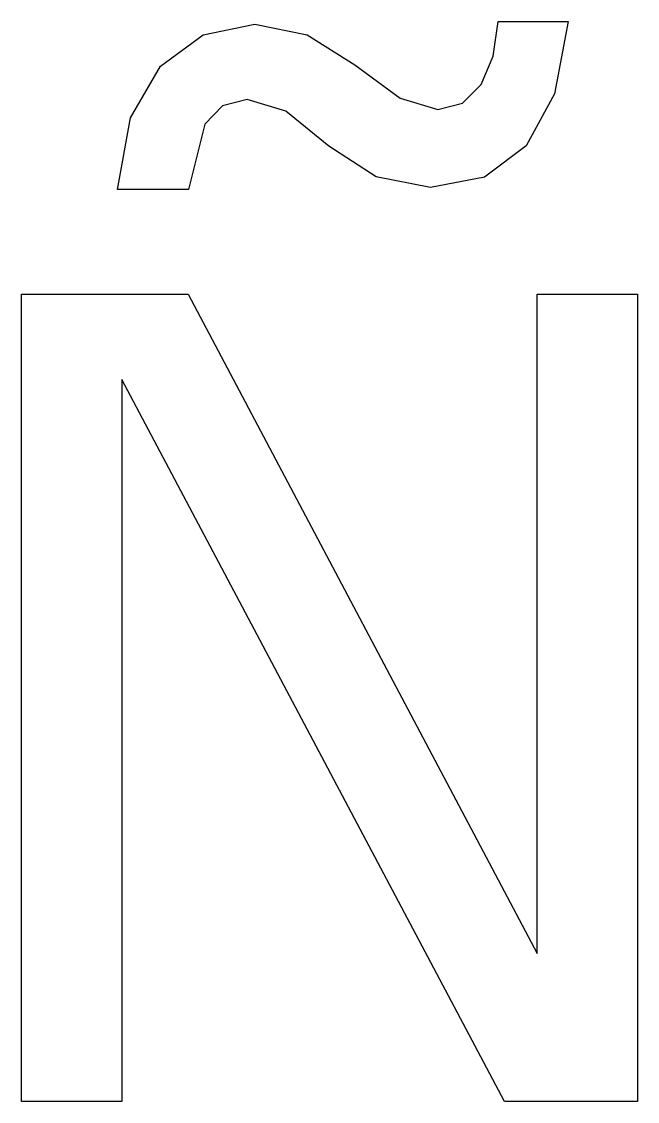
# Model space of a CAD drawing. Header units: metres. Extents: x -70 to 70, y 0 to 246.
import ezdxf

# ---------------------------------------------------------------- set-up
doc = ezdxf.new("R2010")
doc.units = ezdxf.units.M

msp = doc.modelspace()

# ---------------------------------------------------------------- linework, layer by layer
at = {"layer": 'COMPONENT0'}
for p, q in [((37.21, 237.84), (38.37, 245.73)), ((38.37, 245.73), (54.28, 245.73)), ((54.28, 245.73), (51.23, 229.3)), ((-28.74, 242.74), (-17.02, 245.12)), ((-17.02, 245.12), (-5.12, 242.71)), ((-38.49, 235.62), (-28.74, 242.74)), ((-5.12, 242.71), (5.8, 235.87)), ((34.48, 231.42), (37.21, 237.84)), ((-45.3, 223.84), (-38.49, 235.62)), ((5.8, 235.87), (16.1, 228.28)), ((30.27, 227.17), (34.48, 231.42)), ((51.23, 229.3), (44.78, 217.49)), ((-24.36, 226.58), (-28.37, 222.42)), ((-18.75, 227.97), (-24.36, 226.58)), ((-9.93, 225.32), (-18.75, 227.97)), ((16.1, 228.28), (24.67, 225.75)), ((24.67, 225.75), (30.27, 227.17)), ((-48.23, 207.49), (-45.3, 223.84)), ((-0.12, 217.36), (-9.93, 225.32)), ((-28.37, 222.42), (-32.07, 207.49)), ((10.61, 210.39), (-0.12, 217.36)), ((44.78, 217.49), (35.25, 210.36)), ((22.95, 207.99), (10.61, 210.39)), ((35.25, 210.36), (22.95, 207.99)), ((-32.07, 207.49), (-48.23, 207.49)), ((-70.07, 0), (-70.07, 183.68)), ((-70.07, 183.68), (-32.2, 183.68)), ((-32.2, 183.68), (47.25, 33.68)), ((47.25, 33.68), (47.25, 183.68)), ((47.25, 183.68), (70.07, 183.68)), ((70.07, 183.68), (70.07, 0)), ((39.85, 0), (-47.25, 164.32)), ((-47.25, 164.32), (-47.25, 0)), ((-47.25, 0), (-70.07, 0)), ((70.07, 0), (39.85, 0))]:
    msp.add_line(p, q, dxfattribs=at)

doc.saveas('drawing.dxf')
